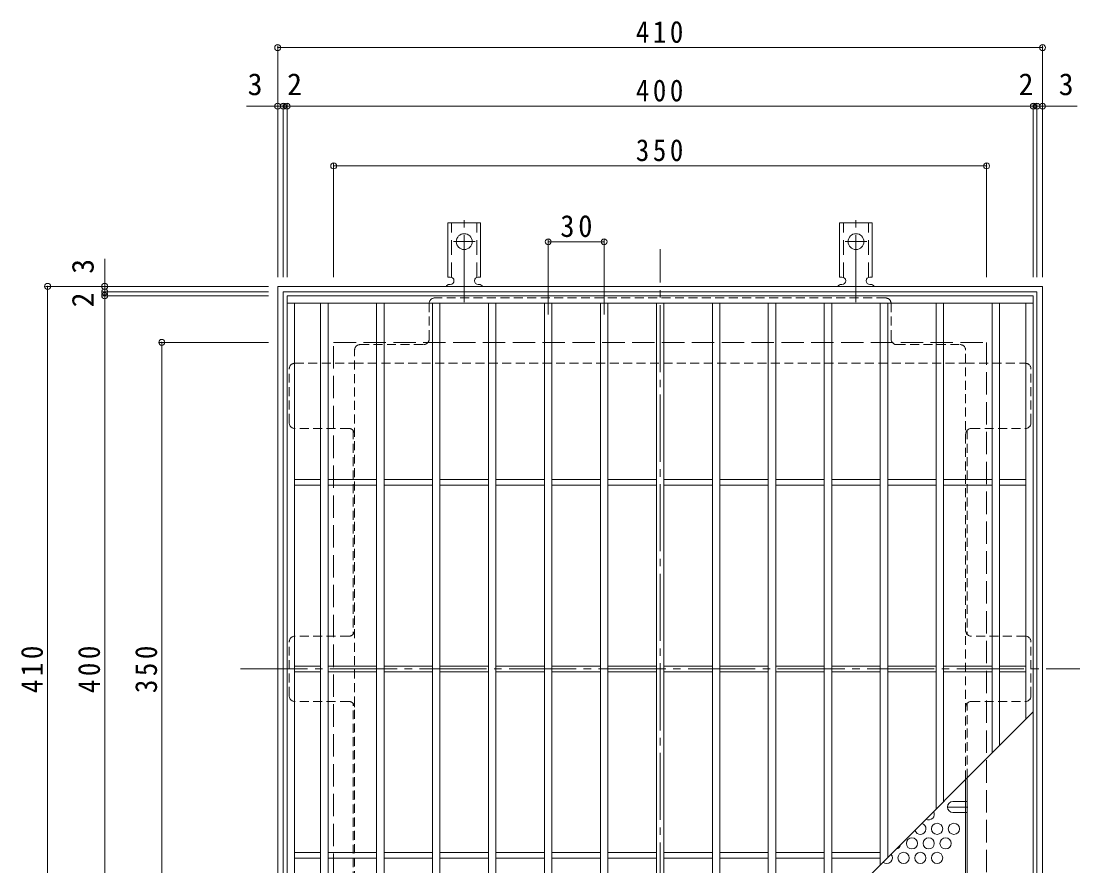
# Model space of a CAD drawing. Units: millimetres at full size, sheet at 1:4; details may follow other scales. Extents: x -826 to 1063, y -779 to 732.
# Drawn here: x -752 to -184, y 254 to 707 of the extents above; entities that cross this region are included whole.
import ezdxf
from ezdxf.enums import TextEntityAlignment as Align

# ---------------------------------------------------------------- set-up
doc = ezdxf.new("R2010")
doc.units = ezdxf.units.MM
doc.header["$LTSCALE"] = 4
doc.header["$PDMODE"] = 32
doc.header["$PDSIZE"] = 3.2
for name, pattern in [('CHAIN1', [8, 5, -1, 1, -1]), ('CHAIN2', [12, 9, -1, 1, -1]), ('DASHED1', [1.8, 1.2, -0.6]), ('DASHED2', [3, 2, -1]), ('DASHED3', [4, 3, -1])]:
    doc.linetypes.add(name, pattern=pattern)
for name, color, linetype, lineweight in [('A-1_躯体', 3, 'Continuous', 9), ('A-2_仕上', 3, 'Continuous', 9), ('A-4_その他', 7, 'Continuous', 9), ('A-6_寸法', 2, 'Continuous', 9), ('A-7_ハッチ', 2, 'Continuous', 9), ('A-8_記号', 2, 'Continuous', 9), ('A-A_ﾊｯﾁ-ﾜｸ', 3, 'Continuous', 9)]:
    doc.layers.add(name, color=color, linetype=linetype, lineweight=lineweight)
doc.styles.add('ＭＳ ゴシック', font='')
doc.styles.get('ＭＳ ゴシック').set_extended_font_data('MS Gothic')

msp = doc.modelspace()

# ---------------------------------------------------------------- linework, layer by layer
at = {"layer": 'A-1_躯体', "color": 2}
for points in [[(-614.02, 154.849), (-614.02, 564.849), (-204.02, 564.849), (-204.02, 154.849)], [(-611.021, 157.849), (-611.021, 561.849), (-207.02, 561.849), (-207.02, 157.849)]]:
    msp.add_lwpolyline(points, close=True, dxfattribs=at)
at = {"layer": 'A-1_躯体', "color": 2, "linetype": 'DASHED3'}
msp.add_lwpolyline([(-584.02, 184.849), (-584.02, 534.849), (-234.02, 534.849), (-234.02, 184.849)], close=True, dxfattribs=at)
at = {"layer": 'A-2_仕上'}
for p, q in [((-609.02, 555.849), (-209.02, 555.849)), ((-605.02, 163.849), (-605.02, 555.849)), ((-591.02, 163.849), (-591.02, 555.849)), ((-587.02, 163.849), (-587.02, 555.849)), ((-561.02, 163.849), (-561.02, 555.849)), ((-557.02, 163.849), (-557.02, 555.849)), ((-531.02, 163.849), (-531.02, 555.849)), ((-527.02, 163.849), (-527.02, 555.849)), ((-501.02, 163.849), (-501.02, 555.849)), ((-497.02, 163.849), (-497.02, 555.849)), ((-471.02, 163.849), (-471.02, 555.849)), ((-467.02, 163.849), (-467.02, 555.849)), ((-441.02, 163.849), (-441.02, 555.849)), ((-437.02, 163.849), (-437.02, 555.849)), ((-411.02, 163.849), (-411.02, 555.849)), ((-407.02, 163.849), (-407.02, 555.849)), ((-381.02, 555.849), (-381.02, 164.849)), ((-377.02, 555.849), (-377.02, 168.849)), ((-351.02, 555.849), (-351.02, 194.849)), ((-347.02, 555.849), (-347.02, 198.849)), ((-321.02, 555.849), (-321.02, 224.849)), ((-317.02, 555.849), (-317.02, 228.849)), ((-291.02, 555.849), (-291.02, 254.849)), ((-287.02, 555.849), (-287.02, 258.849)), ((-261.02, 555.849), (-261.02, 284.849)), ((-257.02, 555.849), (-257.02, 288.849)), ((-231.02, 555.849), (-231.02, 314.849)), ((-227.02, 555.849), (-227.02, 318.849)), ((-213.02, 555.849), (-213.02, 332.849)), ((-605.02, 461.349), (-591.02, 461.349)), ((-587.02, 461.349), (-561.02, 461.349)), ((-557.02, 461.349), (-531.02, 461.349)), ((-527.02, 461.349), (-501.02, 461.349)), ((-497.02, 461.349), (-471.02, 461.349)), ((-467.02, 461.349), (-441.02, 461.349)), ((-437.02, 461.349), (-411.02, 461.349)), ((-407.02, 461.349), (-381.02, 461.349)), ((-377.02, 461.349), (-351.02, 461.349)), ((-347.02, 461.349), (-321.02, 461.349)), ((-317.02, 461.349), (-291.02, 461.349)), ((-287.02, 461.349), (-261.02, 461.349)), ((-257.02, 461.349), (-231.02, 461.349)), ((-227.02, 461.349), (-213.02, 461.349)), ((-605.02, 458.349), (-591.02, 458.349)), ((-587.02, 458.349), (-561.02, 458.349)), ((-557.02, 458.349), (-531.02, 458.349)), ((-527.02, 458.349), (-501.02, 458.349)), ((-497.02, 458.349), (-471.02, 458.349)), ((-467.02, 458.349), (-441.02, 458.349)), ((-437.02, 458.349), (-411.02, 458.349)), ((-407.02, 458.349), (-381.02, 458.349)), ((-377.02, 458.349), (-351.02, 458.349)), ((-347.02, 458.349), (-321.02, 458.349)), ((-317.02, 458.349), (-291.02, 458.349)), ((-287.02, 458.349), (-261.02, 458.349)), ((-257.02, 458.349), (-231.02, 458.349)), ((-227.02, 458.349), (-213.02, 458.349)), ((-605.02, 361.349), (-591.02, 361.349)), ((-605.02, 358.349), (-591.02, 358.349)), ((-587.02, 361.349), (-561.02, 361.349)), ((-587.02, 358.349), (-561.02, 358.349)), ((-557.02, 361.349), (-531.02, 361.349)), ((-557.02, 358.349), (-531.02, 358.349)), ((-527.02, 361.349), (-501.02, 361.349)), ((-527.02, 358.349), (-501.02, 358.349)), ((-497.02, 361.349), (-471.02, 361.349)), ((-497.02, 358.349), (-471.02, 358.349)), ((-467.02, 361.349), (-441.02, 361.349)), ((-467.02, 358.349), (-441.02, 358.349)), ((-437.02, 361.349), (-411.02, 361.349)), ((-437.02, 358.349), (-411.02, 358.349)), ((-407.02, 361.349), (-381.02, 361.349)), ((-407.02, 358.349), (-381.02, 358.349)), ((-377.02, 361.349), (-351.02, 361.349)), ((-377.02, 358.349), (-351.02, 358.349)), ((-347.02, 361.349), (-321.02, 361.349)), ((-347.02, 358.349), (-321.02, 358.349)), ((-317.02, 361.349), (-291.02, 361.349)), ((-317.02, 358.349), (-291.02, 358.349)), ((-287.02, 361.349), (-261.02, 361.349)), ((-287.02, 358.349), (-261.02, 358.349)), ((-257.02, 361.349), (-231.02, 361.349)), ((-257.02, 358.349), (-231.02, 358.349)), ((-227.02, 361.349), (-213.02, 361.349)), ((-227.02, 358.349), (-213.02, 358.349)), ((-209.02, 336.849), (-386.02, 159.849)), ((-605.02, 261.349), (-591.02, 261.349)), ((-587.02, 261.349), (-561.02, 261.349)), ((-557.02, 261.349), (-531.02, 261.349)), ((-527.02, 261.349), (-501.02, 261.349)), ((-497.02, 261.349), (-471.02, 261.349)), ((-467.02, 261.349), (-441.02, 261.349)), ((-437.02, 261.349), (-411.02, 261.349)), ((-407.02, 261.349), (-381.02, 261.349)), ((-377.02, 261.349), (-351.02, 261.349)), ((-347.02, 261.349), (-321.02, 261.349)), ((-317.02, 261.349), (-291.02, 261.349)), ((-605.02, 258.349), (-591.02, 258.349)), ((-587.02, 258.349), (-561.02, 258.349)), ((-557.02, 258.349), (-531.02, 258.349)), ((-527.02, 258.349), (-501.02, 258.349)), ((-497.02, 258.349), (-471.02, 258.349)), ((-467.02, 258.349), (-441.02, 258.349)), ((-437.02, 258.349), (-411.02, 258.349)), ((-407.02, 258.349), (-381.02, 258.349)), ((-377.02, 258.349), (-351.02, 258.349)), ((-347.02, 258.349), (-321.02, 258.349)), ((-317.02, 258.349), (-291.02, 258.349))]:
    msp.add_line(p, q, dxfattribs=at)
msp.add_lwpolyline([(-609.02, 159.849), (-609.02, 559.849), (-209.02, 559.849), (-209.02, 159.849)], dxfattribs=at)
at = {"layer": 'A-4_その他'}
for p, q in [((-614.02, 694.012), (-614.02, 569.849)), ((-614.02, 692.812), (-204.02, 692.812)), ((-204.02, 694.012), (-204.02, 569.849)), ((-630.7, 661.424), (-611.021, 661.424)), ((-611.021, 662.624), (-611.021, 569.849)), ((-611.021, 661.424), (-609.02, 661.424)), ((-609.02, 662.624), (-609.02, 569.849)), ((-609.02, 661.424), (-209.02, 661.424)), ((-209.02, 662.624), (-209.02, 569.849)), ((-209.02, 661.424), (-207.02, 661.424)), ((-207.02, 662.624), (-207.02, 569.849)), ((-207.02, 661.424), (-185.503, 661.424)), ((-584.02, 630.627), (-584.02, 569.849)), ((-234.02, 630.627), (-234.02, 569.849)), ((-584.02, 629.427), (-234.02, 629.427)), ((-469.02, 589.955), (-469.02, 549.708)), ((-469.02, 588.755), (-439.02, 588.755)), ((-439.02, 589.955), (-439.02, 549.708)), ((-706.756, 579.613), (-706.756, 561.849)), ((-738.561, 564.849), (-619.021, 564.849)), ((-737.361, 564.849), (-737.361, 154.849)), ((-707.956, 561.849), (-619.021, 561.849)), ((-706.756, 561.849), (-706.756, 559.849)), ((-707.956, 559.849), (-619.021, 559.849)), ((-706.756, 559.849), (-706.756, 159.849)), ((-677.351, 534.849), (-619.021, 534.849)), ((-676.151, 534.849), (-676.151, 184.849))]:
    msp.add_line(p, q, dxfattribs=at)
for p in [(-614.02, 692.812), (-204.02, 692.812), (-614.02, 661.424), (-611.021, 661.424), (-609.02, 661.424), (-209.02, 661.424), (-207.02, 661.424), (-204.02, 661.424), (-584.02, 629.427), (-234.02, 629.427), (-469.02, 588.755), (-439.02, 588.755), (-737.361, 564.849), (-706.756, 564.849), (-706.756, 561.849), (-706.756, 559.849), (-676.151, 534.849)]:
    msp.add_point(p, dxfattribs=at)
at = {"layer": 'A-6_寸法'}
for centre in [(-260.52, 274.112), (-251.52, 274.112), (-274.02, 266.318), (-265.02, 266.318), (-256.02, 266.318), (-278.52, 258.524), (-269.52, 258.524), (-260.52, 258.524)]:
    msp.add_circle(centre, 3, dxfattribs=at)
for centre, start, end in [((-265.02, 281.907), 239.43443, 30.56557), ((-269.52, 274.112), 193.18453, 76.81547), ((-283.02, 266.318), 279.85302, 350.14698), ((-287.52, 258.524), 227.36245, 42.63755)]:
    msp.add_arc(centre, 3, start, end, dxfattribs=at)
at = {"layer": 'A-7_ハッチ', "linetype": 'CHAIN2'}
for p, q in [((-409.02, 134.849), (-409.02, 584.849)), ((-634.02, 359.849), (-184.02, 359.849))]:
    msp.add_line(p, q, dxfattribs=at)
at = {"layer": 'A-7_ハッチ', "linetype": 'DASHED1'}
for p, q in [((-288.221, 558.652), (-529.819, 558.652)), ((-532.819, 536.652), (-532.819, 555.652)), ((-285.221, 536.652), (-285.221, 555.652)), ((-569.82, 533.652), (-535.819, 533.652)), ((-282.221, 533.652), (-248.22, 533.652)), ((-572.82, 189.045), (-572.82, 530.652)), ((-245.22, 300.649), (-245.22, 530.652)), ((-604.824, 523.652), (-572.82, 523.652)), ((-572.82, 523.652), (-245.22, 523.652)), ((-245.22, 523.652), (-213.217, 523.652)), ((-607.824, 491.652), (-607.824, 520.652)), ((-210.217, 491.652), (-210.217, 520.652)), ((-575.82, 488.652), (-604.824, 488.652)), ((-242.22, 488.652), (-213.217, 488.652)), ((-573.62, 487.691), (-573.62, 378.31)), ((-244.42, 487.696), (-244.42, 378.31)), ((-575.82, 377.349), (-604.824, 377.349)), ((-213.217, 377.349), (-242.22, 377.349)), ((-607.824, 345.349), (-607.824, 374.349)), ((-210.217, 345.349), (-210.217, 374.349)), ((-575.82, 342.349), (-604.824, 342.349)), ((-573.62, 232.007), (-573.62, 341.388)), ((-244.42, 301.449), (-244.42, 341.388)), ((-242.22, 342.349), (-213.217, 342.349)), ((-245.22, 288.804), (-244.42, 288.804)), ((-245.22, 282.804), (-244.42, 282.804))]:
    msp.add_line(p, q, dxfattribs=at)
at = {"layer": 'A-7_ハッチ'}
for p, q in [((-244.42, 232.007), (-244.42, 301.449)), ((-245.22, 189.045), (-245.22, 300.649))]:
    msp.add_line(p, q, dxfattribs=at)
at = {"layer": 'A-7_ハッチ', "linetype": 'DASHED1'}
for centre, start, end in [((-529.819, 555.652), 90, 180), ((-288.221, 555.652), 0, 90), ((-569.82, 530.652), 90, 180), ((-535.819, 536.652), 270, 0), ((-282.221, 536.652), 180, 270), ((-248.22, 530.652), 0, 90), ((-604.824, 520.652), 90, 180), ((-213.217, 520.652), 0, 90), ((-604.824, 491.652), 180, 270), ((-575.82, 485.652), 0, 90), ((-242.22, 485.652), 90, 180), ((-213.217, 491.652), 270, 0), ((-575.82, 380.349), 270, 0), ((-242.22, 380.349), 180, 270), ((-604.824, 374.349), 90, 180), ((-213.217, 374.349), 0, 90), ((-604.824, 345.349), 180, 270), ((-575.82, 339.349), 0, 90), ((-242.22, 339.349), 90, 180), ((-213.217, 345.349), 270, 0)]:
    msp.add_arc(centre, 3, start, end, dxfattribs=at)
at = {"layer": 'A-8_記号', "linetype": 'CHAIN1'}
msp.add_line((-244.02, 285.804), (-255.02, 285.804), dxfattribs=at)
at = {"layer": 'A-8_記号'}
for p, q in [((-252.02, 288.804), (-245.22, 288.804)), ((-252.02, 282.804), (-245.22, 282.804))]:
    msp.add_line(p, q, dxfattribs=at)
msp.add_arc((-252.02, 285.804), 3, 90, 270, dxfattribs=at)
at = {"layer": 'A-A_ﾊｯﾁ-ﾜｸ', "color": 7, "linetype": 'CHAIN2'}
for p, q in [((-514.02, 556.381), (-514.02, 603.781)), ((-304.02, 556.381), (-304.02, 603.781)), ((-519.796, 588.849), (-508.244, 588.849)), ((-309.796, 588.849), (-298.244, 588.849))]:
    msp.add_line(p, q, dxfattribs=at)
at = {"layer": 'A-A_ﾊｯﾁ-ﾜｸ'}
for p, q in [((-522.77, 569.849), (-522.77, 598.849)), ((-505.27, 598.849), (-522.77, 598.849)), ((-505.27, 569.849), (-505.27, 598.849)), ((-312.77, 569.849), (-312.77, 598.849)), ((-295.27, 598.849), (-312.77, 598.849)), ((-295.27, 569.849), (-295.27, 598.849)), ((-522.77, 569.849), (-521.52, 569.849)), ((-505.27, 569.849), (-506.52, 569.849)), ((-312.77, 569.849), (-311.52, 569.849)), ((-295.27, 569.849), (-296.52, 569.849)), ((-522.02, 565.849), (-521.52, 565.849)), ((-506.525, 565.849), (-506.012, 565.849)), ((-312.02, 565.849), (-311.52, 565.849)), ((-296.525, 565.849), (-296.012, 565.849))]:
    msp.add_line(p, q, dxfattribs=at)
at = {"layer": 'A-A_ﾊｯﾁ-ﾜｸ', "linetype": 'DASHED2'}
for p, q in [((-520.77, 569.703), (-520.77, 598.849)), ((-507.27, 569.703), (-507.27, 598.849)), ((-310.77, 569.703), (-310.77, 598.849)), ((-297.27, 569.703), (-297.27, 598.849))]:
    msp.add_line(p, q, dxfattribs=at)
at = {"layer": 'A-A_ﾊｯﾁ-ﾜｸ'}
for centre in [(-514.02, 588.849), (-304.02, 588.849)]:
    msp.add_circle(centre, 4.25, dxfattribs=at)
for centre, start, end in [((-521.52, 567.849), 270, 90), ((-506.52, 567.849), 90, 269.86671), ((-311.52, 567.849), 270, 90), ((-296.52, 567.849), 90, 269.86671), ((-522.02, 563.849), 90.27597, 150.00049), ((-506.02, 563.849), 29.99928, 89.75838), ((-312.02, 563.849), 90.27597, 150.00049), ((-296.02, 563.849), 29.99928, 89.75838)]:
    msp.add_arc(centre, 2, start, end, dxfattribs=at)

# ---------------------------------------------------------------- texts
at = {"layer": 'A-4_その他', "color": 2, "style": 'ＭＳ ゴシック'}
for s, p in [('3', (-630.15, 663.824)), ('2', (-608.978, 663.824)), ('2', (-216.883, 663.824)), ('3', (-195.365, 663.824))]:
    msp.add_text(s, height=11.73, dxfattribs=at).set_placement(p, align=Align.BOTTOM_LEFT)
for s, p in [('3', (-709.156, 571.574)), ('2', (-709.156, 553.613))]:
    msp.add_text(s, height=11.73, rotation=90, dxfattribs=at).set_placement(p, align=Align.BOTTOM_LEFT)
at = {"layer": 'A-4_その他', "color": 2, "char_height": 11.73, "attachment_point": 7, "style": 'ＭＳ ゴシック'}
for s, insert in [('\\T1.27;\\W0.9;410', (-422.02, 695.212)), ('\\T1.27;\\W0.9;400', (-422.02, 663.824)), ('\\T1.27;\\W0.9;350', (-422.02, 631.827)), ('\\T1.27;\\W0.95;30', (-462.52, 591.155))]:
    msp.add_mtext(s, dxfattribs=dict(at, insert=insert))
at = {"layer": 'A-4_その他', "color": 2, "char_height": 11.73, "attachment_point": 7, "rotation": 90, "style": 'ＭＳ ゴシック'}
for s, insert in [('\\T1.27;\\W0.9;410', (-739.761, 346.849)), ('\\T1.27;\\W0.9;400', (-709.156, 346.849)), ('\\T1.27;\\W0.9;350', (-678.551, 346.849))]:
    msp.add_mtext(s, dxfattribs=dict(at, insert=insert))

doc.saveas('drawing.dxf')
